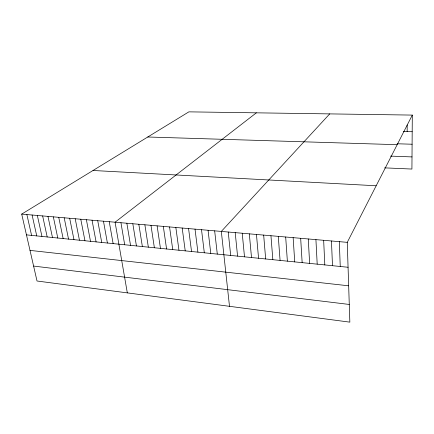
<?xml version="1.0" encoding="UTF-8"?>
<svg xmlns="http://www.w3.org/2000/svg" width="434" height="434" viewBox="0 0 434 434"><rect width="100%" height="100%" fill="white"/><g stroke="black" fill="none" stroke-linecap="round" stroke-linejoin="round"><path stroke-width="0.65" d="M407.157 131.605L407.184 124.97M412.3 115.091L347.26 242.346L349.847 322.147L37.015 281.004L21.7 214.108L188.882 111.853L412.3 115.091L411.92 169.054L384.611 167.86M329.715 113.892L221.318 231.42L229.499 306.317M256.358 112.829L115.075 222.208L127.319 292.879M403.414 131.518L412.181 131.724M397.213 143.773L412.094 144.224M147.772 136.998L397.175 144.685M390.546 156.115L412.007 156.913M93.022 170.486L376.175 185.768M21.7 214.108L347.26 242.346M26.452 234.87L348.068 267.268M30.006 250.391L348.67 285.805M33.597 266.069L349.272 304.456M26.881 214.559L31.584 235.385M32.094 215.009L36.749 235.906M37.346 215.465L41.952 236.432M42.64 215.926L47.192 236.959M47.968 216.387L52.471 237.49M53.339 216.854L57.787 238.027M58.742 217.32L63.142 238.564M64.194 217.792L68.534 239.112M69.679 218.269L73.964 239.655M75.207 218.747L79.438 240.208M80.778 219.23L84.95 240.762M86.388 219.718L90.5 241.32M92.041 220.206L96.093 241.884M97.731 220.705L101.73 242.454M103.471 221.199L107.404 243.024M109.249 221.703L113.122 243.604M120.945 222.718L124.688 244.765M126.858 223.228L130.536 245.356M132.82 223.743L136.428 245.948M138.82 224.264L142.368 246.55M144.875 224.79L148.347 247.152M150.972 225.322L154.379 247.76M157.119 225.854L160.45 248.367M163.314 226.391L166.575 248.986M169.553 226.933L172.743 249.61M175.846 227.476L178.96 250.234M182.188 228.029L185.226 250.863M188.578 228.582L191.54 251.503M195.023 229.141L197.904 252.143M201.517 229.705L204.316 252.789M208.065 230.275L210.783 253.44M214.662 230.845L217.298 254.096M228.23 232.022L230.687 255.447M235.201 232.624L237.572 256.136M242.226 233.237L244.505 256.836M249.317 233.85L251.503 257.541M256.461 234.468L258.555 258.252M263.671 235.098L265.668 258.968M270.946 235.727L272.84 259.689M278.281 236.362L280.076 260.422M285.68 237.002L287.373 261.154M293.14 237.653L294.729 261.897M300.67 238.304L302.151 262.646M308.265 238.966L309.637 263.4M315.925 239.628L317.194 264.16M323.656 240.3L324.811 264.924M331.451 240.973L332.493 265.7M339.317 241.657L340.245 266.481"/></g></svg>
